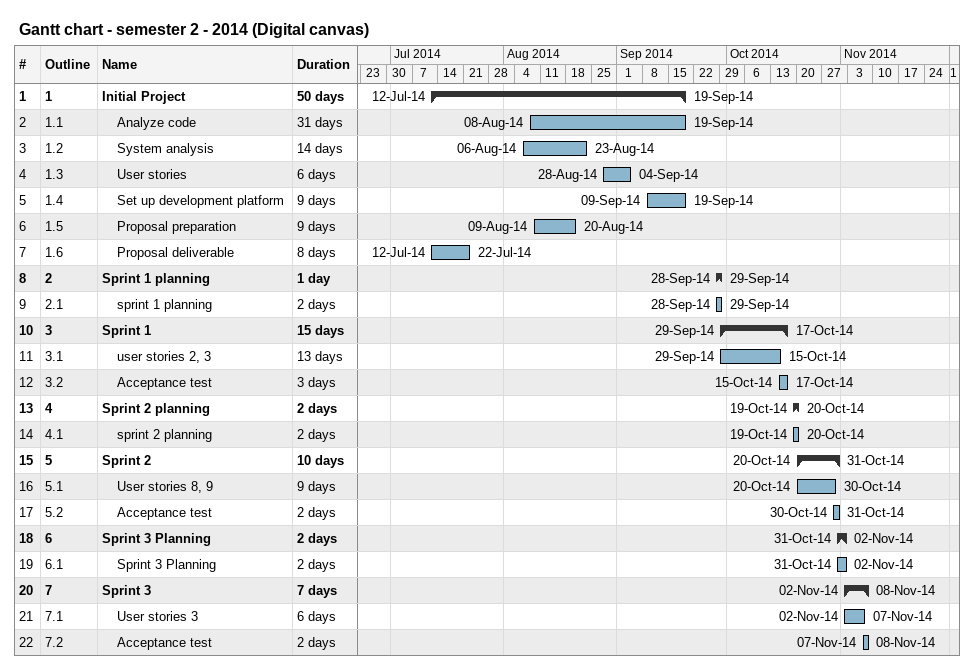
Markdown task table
Gantt chart - semester 2 - 2014 (Digital canvas)

| ID | WBS | Task | Duration | Start | Finish |
|---|---|---|---|---|---|
| 1 | 1 | **Initial Project** | 50d | 2014-07-12 | 2014-09-19 |
| 2 | 1.1 | Analyze code | 31d | 2014-08-08 | 2014-09-19 |
| 3 | 1.2 | System analysis | 14d | 2014-08-06 | 2014-08-23 |
| 4 | 1.3 | User stories | 6d | 2014-08-28 | 2014-09-04 |
| 5 | 1.4 | Set up development platform | 9d | 2014-09-09 | 2014-09-19 |
| 6 | 1.5 | Proposal preparation | 9d | 2014-08-09 | 2014-08-20 |
| 7 | 1.6 | Proposal deliverable | 8d | 2014-07-12 | 2014-07-22 |
| 8 | 2 | **Sprint 1 planning** | 1d | 2014-09-28 | 2014-09-29 |
| 9 | 2.1 | sprint 1 planning | 2d | 2014-09-28 | 2014-09-29 |
| 10 | 3 | **Sprint 1** | 15d | 2014-09-29 | 2014-10-17 |
| 11 | 3.1 | user stories 2, 3 | 13d | 2014-09-29 | 2014-10-15 |
| 12 | 3.2 | Acceptance test | 3d | 2014-10-15 | 2014-10-17 |
| 13 | 4 | **Sprint 2 planning** | 2d | 2014-10-19 | 2014-10-20 |
| 14 | 4.1 | sprint 2 planning | 2d | 2014-10-19 | 2014-10-20 |
| 15 | 5 | **Sprint 2** | 10d | 2014-10-20 | 2014-10-31 |
| 16 | 5.1 | User stories 8, 9 | 9d | 2014-10-20 | 2014-10-30 |
| 17 | 5.2 | Acceptance test | 2d | 2014-10-30 | 2014-10-31 |
| 18 | 6 | **Sprint 3 Planning** | 2d | 2014-10-31 | 2014-11-02 |
| 19 | 6.1 | Sprint 3 Planning | 2d | 2014-10-31 | 2014-11-02 |
| 20 | 7 | **Sprint 3** | 7d | 2014-11-02 | 2014-11-08 |
| 21 | 7.1 | User stories 3 | 6d | 2014-11-02 | 2014-11-07 |
| 22 | 7.2 | Acceptance test | 2d | 2014-11-07 | 2014-11-08 |
